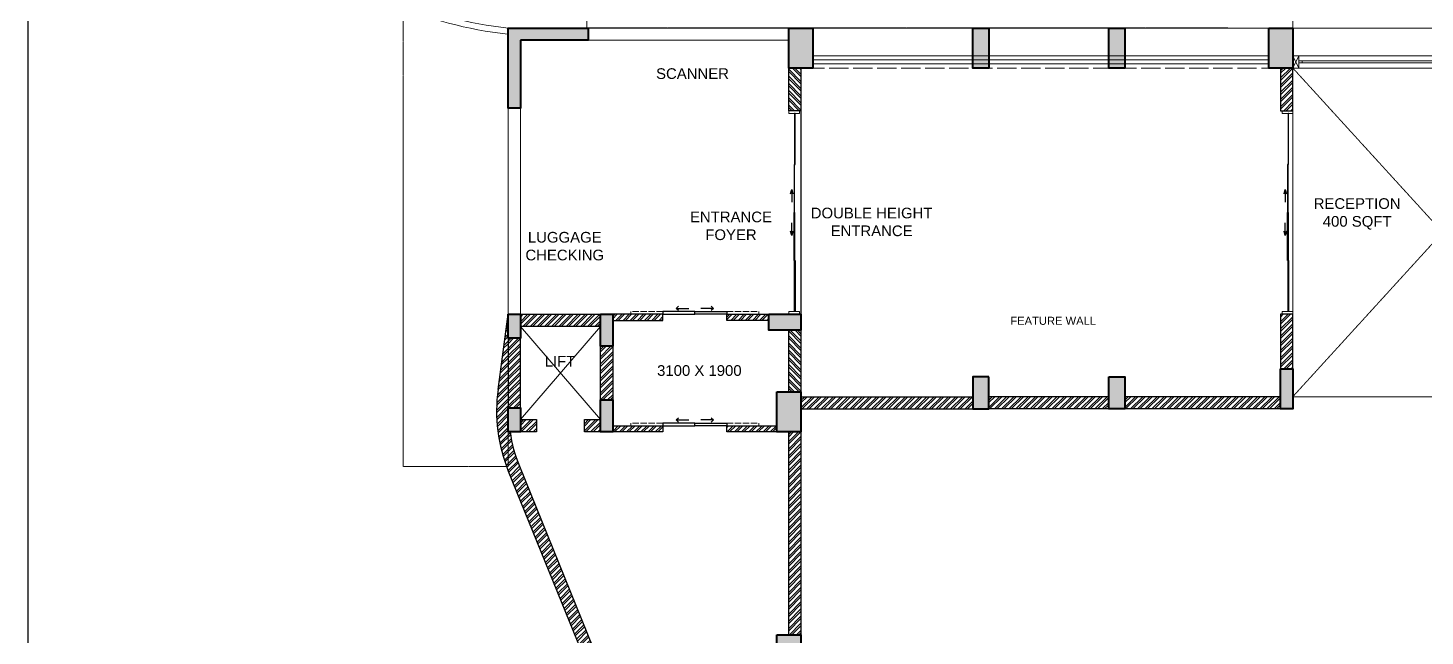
# Model space of a CAD drawing. Header units: millimetres. Extents: x 149548 to 2069915, y -1587483 to -1219800.
# Drawn here: x 1813602 to 1839794, y -1375062 to -1363664 of the extents above; entities that cross this region are included whole.
import ezdxf
from ezdxf import colors
from ezdxf.entities.mleader import LeaderData, LeaderLine
from ezdxf.math import Vec2, Vec3

# ---------------------------------------------------------------- set-up
doc = ezdxf.new("R2010")
doc.units = ezdxf.units.MM
doc.header["$MEASUREMENT"] = 0
for name, pattern in [('ACAD_ISO02W100', [15, 12, -3]), ('DASHED', [0.75, 0.5, -0.25]), ('HIDDEN', [0.375, 0.25, -0.125])]:
    doc.linetypes.add(name, pattern=pattern)
for name, color, linetype, lineweight in [('BRICK WALL_MOFA', 8, 'Continuous', 30), ('CONCRETE_MOFA', 230, 'Continuous', 40), ('DIMENSION_MOFA', 62, 'HIDDEN', 15), ('DOOR FRAME_MOFA', 42, 'Continuous', 15), ('ELEV_09_MOFA', 37, 'Continuous', 9), ('ELEV_GRADE 2_MOFA', 37, 'Continuous', 9), ('NEW BLOCK WORK', 126, 'Continuous', 30), ('OVERHEAD LINES_MOFA', 252, 'ACAD_ISO02W100', 9), ('PARTITION HIGH_MOFA', 215, 'Continuous', 15), ('STAIRS_MOFA', 1, 'Continuous', 13), ('TEXT_MOFA', 222, 'Continuous', 18)]:
    doc.layers.add(name, color=color, linetype=linetype, lineweight=lineweight)
for name, color, linetype, lineweight, true_color in [('DECK_MOFA', 7, 'Continuous', 5, 0x5a5148), ('HATCH SOLID_MOFA', 7, 'Continuous', 5, 0x9c9c9c), ('HATCH_LIGHT_MOFA', 7, 'Continuous', 5, 0x5b5b5b)]:
    doc.layers.add(name, color=color, linetype=linetype, lineweight=lineweight, true_color=true_color)
doc.layers.add('DOOR_MOFA', color=7, linetype='Continuous')
doc.layers.add('WINDOW FRAME_MOFA', color=19, linetype='Continuous', lineweight=15, transparency=0.4)
doc.styles.add('1-100', font='arial.ttf', dxfattribs={"height": 400})
doc.styles.get("Standard").update_dxf_attribs({"font": 'arial.ttf'})
doc.dimstyles.new('DIM 1-100 1', dxfattribs={"dimtxt": 200, "dimasz": 100, "dimexe": 50, "dimexo": 50, "dimgap": 50, "dimtad": 1, "dimdec": 1, "dimrnd": 5, "dimzin": 0, "dimdsep": 46, "dimtxsty": 'Standard', "dimblk": 'ARCHTICK', "dimcen": 100, "dimdle": 100, "dimclrd": 256, "dimclre": 256, "dimclrt": 256, "dimadec": 0, "dimazin": 0, "dimtfac": 1, "dimtdec": 1, "dimtix": 1, "dimtofl": 0, "dimtmove": 1, "dimatfit": 3, "dimldrblk": 'OPEN90', "dimfxl": 1, "dimtolj": 1, "dimtzin": 0, "dimlwd": -1, "dimlwe": -1, "dimarcsym": 0})
pattern_1 = [(45, (2044045.941464086, -1366866.450706865), (-67.35192090801866, 67.35192090801866), []), (45, (2044090.842764086, -1366866.450706865), (-67.35192090801866, 67.35192090801866), [])]
pattern_2 = [(45, (775405.5257870855, -352668.895670865), (-67.35192090801866, 67.35192090801866), []), (45, (775450.4270870856, -352668.895670865), (-67.35192090801866, 67.35192090801866), [])]

# ---------------------------------------------------------------- blocks, each defined once
blk = doc.blocks.new('AL FRAME 50X100_MOFA^-flat-19')
at = {"layer": 'WINDOW FRAME_MOFA'}
for p, q in [((0, 247.25), (-115, 17.25)), ((0, 17.25), (-115, 247.25))]:
    blk.add_line(p, q, dxfattribs=at)
blk.add_lwpolyline([(0, 247.25), (0, 17.25), (-115, 17.25), (-115, 247.25)], close=True, dxfattribs=at)
blk = doc.blocks.new('*U229')
at = {"layer": 'ELEV_GRADE 2_MOFA'}
blk.add_lwpolyline([(-11049.19621079997, -6753.34101003455), (-11106.69621079997, -6753.34101003455), (-11106.69621079997, -6711.941010034527), (-11049.19621079997, -6711.941010034527)], close=True, dxfattribs=at)
at = {"layer": 'WINDOW FRAME_MOFA'}
for points in [[(-11049.19621079997, -6617.64101003448), (-16439.19621079997, -6617.64101003448), (-16554.19621079997, -6617.64101003448), (-16554.19621079997, -6847.64101003448), (-16439.19621079997, -6847.64101003448), (-11049.19621079997, -6847.64101003448)], [(-16554.19621079997, -6617.64101003448), (-16439.19621079997, -6847.64101003448), (-16439.19621079997, -6617.64101003448), (-16554.19621079997, -6847.64101003448)], [(-16381.69621079997, -6711.941010034527), (-11106.69621079997, -6711.941010034527), (-11106.69621079997, -6753.34101003455), (-16381.69621079997, -6753.34101003455)]]:
    blk.add_lwpolyline(points, dxfattribs=at)
blk.add_lwpolyline([(-16381.69621079997, -6753.34101003455), (-16439.19621079997, -6753.34101003455), (-16439.19621079997, -6711.941010034527), (-16381.69621079997, -6711.941010034527)], close=True, dxfattribs=at)
at = {"layer": 'DIMENSION_MOFA'}
blk.add_blockref('AL FRAME 50X100_MOFA^-flat-19', (-10934.19621079997, -6864.89101003448), dxfattribs=at)
blk = doc.blocks.new('_Open90')
at = {"color": 0, "linetype": 'ByBlock', "lineweight": -2}
for p, q in [((0, 0), (-1, 0)), ((-0.5, 0.5), (0, 0)), ((0, 0), (-0.5, -0.5))]:
    blk.add_line(p, q, dxfattribs=at)
blk = doc.blocks.new('_Open30')
at = {"color": 0, "linetype": 'ByBlock', "lineweight": -2}
for p, q in [((-1, 0.26794919), (0, 0)), ((0, 0), (-1, -0.26794919)), ((0, 0), (-1, 0))]:
    blk.add_line(p, q, dxfattribs=at)
blk = doc.blocks.new('_ArchTick')
at = {"color": 0, "linetype": 'ByBlock', "const_width": 0.15}
blk.add_lwpolyline([(-0.5, -0.5), (0.5, 0.5)], dxfattribs=at)
blk = doc.blocks.new('STRS 4_03')
at = {"layer": 'STAIRS_MOFA'}
for p, q in [((169.7915795680601, 12945.9245384332), (-947.0683385282755, 14092.17535486096)), ((-40.60215130273718, 12732.12240644498), (-1204.761172888102, 13830.27887648041)), ((-241.8002963259351, 12509.64407376933), (-1451.188719986705, 13557.75580167875)), ((-433.4453966931906, 12278.88466948329), (-1685.913179404335, 13275.09029189812)), ((-615.1969550766516, 12040.25403620885), (-1908.517542295041, 12982.78452751762)), ((-786.7320407181978, 11794.17600285634), (-2118.606332241325, 12681.35781568394)), ((-947.745863375836, 11541.08763250487), (-2315.806307852385, 12371.34566771577)), ((-1097.952315117582, 11281.43844674784), (-2499.767125859391, 12053.29884772538)), ((-1882.741570472484, 9025.459626534488), (-3460.812748580589, 9290.00425171433)), ((-1926.113516145851, 8728.637239699368), (-3513.90800045291, 8926.443725120625)), ((-1956.938989314134, 8430.249857781571), (-3551.635560674127, 8560.968700709636)), ((-1992.794583590701, 8131.526764065493), (-3573.92840288335, 8194.228477316326)), ((-1983.412099113688, 7830.895610024454), (-3580.74692186655, 7826.874601514079)), ((-1973.699704644969, 7531.006904493785), (-3572.079003919614, 7459.559710083297)), ((-1954.014541875455, 7231.674168454367), (-3547.940048368415, 7092.936370547046)), ((-1921.732722436311, 6933.435902251629), (-3508.372940210742, 6727.655921821948)), ((-1221.501371609978, 4649.677195459371), (-2650.533934686449, 3930.600692854263)), ((-1081.059284009039, 4384.593741504941), (-2478.502406493062, 3605.946237200755)), ((-929.5704247117974, 4125.663523903), (-2292.942676629638, 3288.829619974713)), ((-767.3038663418265, 3873.346663340693), (-2094.18440843327, 2979.814227005467)), ((-594.547838385799, 3628.091536023538), (-1882.580713617965, 2679.449051578646)), ((-411.6092154934304, 3390.33397629275), (-1658.507524937624, 2388.267719102209)), ((-218.8129725857871, 3160.496501500136), (-1422.362928309012, 2106.787539069308)), ((-16.50160773249809, 2938.987560512498), (-1174.566455578315, 1835.508586014621))]:
    blk.add_line(p, q, dxfattribs=at)
blk.add_lwpolyline([(2879.156628150376, -5.496944434242323, -0.1580591105623206), (-1091.144344578148, 1749.158467911417, -0.4679398452102969), (249.1938490519533, 15067.04801624932), (184.721262349165, 15162.27556249464, 0.4678762651292949), (-1174.588827885105, 1670.004380337079, 0.1563204399848105), (2868.413410071982, -120.4969444344752)], format="xyb", dxfattribs=at)
at = {"layer": 'TEXT_MOFA', "insert": (-367.3654433088377, 13849.08294510539), "char_height": 200, "attachment_point": 1, "rotation": 314.2559445983412, "style": '1-100'}
blk.add_mtext_dynamic_manual_height_columns('UP', width=386.6787292337976, gutter_width=750, heights=[0], dxfattribs=at)
at = {"layer": 'TEXT_MOFA'}
blk.add_leader([(-1035.058370215585, 2889.300847697537), (-1987.27052644256, 4264.348953201785), (-2406.19125826261, 5449.604639303638), (-2808.236844466068, 7157.321307732607), (-2832.011547348462, 8164.806895560352), (-2728.530926024658, 9167.24602447974), (-2342.833245732938, 10365.49167560472), (-1849.345823194133, 11695.16705768241), (-1104.814815834281, 12812.88801815163), (-428.9037435158389, 13560.37492004002)], dimstyle='DIM 1-100 1', override={"dimasz": 500}, dxfattribs=at)

msp = doc.modelspace()

# ---------------------------------------------------------------- hatches: boundary and pattern name
at = {"layer": 'HATCH SOLID_MOFA', "transparency": 33554687}
h = msp.add_hatch(dxfattribs=at)
h.set_pattern_fill('ANSI32', color=256, scale=10, angle=270)
h.set_pattern_definition([(315, (2844455.999621708, -316286.3713957712), (67.35192090801867, 67.35192090801864), []), (315, (2844455.999621708, -316331.2726957712), (67.35192090801867, 67.35192090801864), [])])
h.paths.add_polyline_path([(1828094.524841943, -1364415.370450631), (1828094.524841943, -1365215.370450629), (1827864.524841943, -1365215.370450629), (1827864.524841943, -1364415.370450631)])
h = msp.add_hatch(dxfattribs=at)
h.set_pattern_fill('ANSI32', color=256, scale=10)
h.set_pattern_definition([(45, (1909558.473856151, -1883342.510487865), (-67.35192090801866, 67.35192090801866), []), (45, (1909603.375156151, -1883342.510487865), (-67.35192090801866, 67.35192090801866), [])])
h.paths.add_polyline_path([(1837314.524841944, -1364415.370450631), (1837084.524841944, -1364415.370450631), (1837084.524841176, -1365215.370450629), (1837314.524841176, -1365215.370450629)])
h = msp.add_hatch(dxfattribs=at)
h.set_pattern_fill('ANSI32', color=256, scale=10)
h.set_pattern_definition(pattern_2)
h.paths.add_polyline_path([(1822414.503056082, -1370439.066973522, 0.1306531137478463), (1822607.975152515, -1371968.400921527), (1823982.112092443, -1375352.966708439, 0.3368929458438594), (1825231.277906086, -1376093.670277131), (1827864.524841944, -1375790.370244161), (1827644.524841998, -1375790.370450602), (1827644.524841998, -1375584.18942607), (1825204.960272941, -1375865.180929051, -0.3368929458447475), (1824195.217906912, -1375266.445544357), (1822821.080578977, -1371881.87880174, -0.06067355341090133), (1822645.993965434, -1371235.370450629), (1822604.524841944, -1371235.370450629), (1822604.524841944, -1370785.370450629), (1822604.524841944, -1369480.370450629), (1822604.524841944, -1369029.443530665)])
h = msp.add_hatch(dxfattribs=at)
h.set_pattern_fill('ANSI32', color=256, scale=10)
h.set_pattern_definition(pattern_2)
h.paths.add_polyline_path([(1822834.524841943, -1369030.370450629), (1824334.524841944, -1369030.370450629), (1824334.524841944, -1369260.370450629), (1822834.524841943, -1369260.370450629)])
h = msp.add_hatch(dxfattribs=at)
h.set_pattern_fill('ANSI32', color=256, scale=10)
h.set_pattern_definition(pattern_1)
h.paths.add_polyline_path([(1826704.524841922, -1371235.370450629), (1826704.524841959, -1371120.370450629), (1827644.524841998, -1371120.370450629), (1827644.524841938, -1371235.370450629)])
h.paths.add_polyline_path([(1824564.524841943, -1371235.370450629), (1824564.52484198, -1371120.370450629), (1825504.524841959, -1371120.370450629), (1825504.524841959, -1371235.370450629)])
h.paths.add_polyline_path([(1826704.524841904, -1369145.370450629), (1826704.524841941, -1369030.370450629), (1827494.524841943, -1369030.370450629), (1827494.524841943, -1369145.370450629)])
h.paths.add_polyline_path([(1824564.524841998, -1369030.370450629), (1825504.524841959, -1369030.370450629), (1825504.524841959, -1369145.370450629), (1824564.524841998, -1369145.370450629)])
h = msp.add_hatch(dxfattribs=at)
h.set_pattern_fill('ANSI32', color=256, scale=10)
h.set_pattern_definition([(45, (1909558.473856151, -1888182.510487853), (-67.35192090801866, 67.35192090801866), []), (45, (1909603.375156151, -1888182.510487853), (-67.35192090801866, 67.35192090801866), [])])
h.paths.add_polyline_path([(1837314.524841944, -1369030.370450608), (1837084.524841944, -1369030.370450608), (1837084.524841176, -1370055.370450617), (1837314.524841176, -1370055.370450617)])
h = msp.add_hatch(dxfattribs=at)
h.set_pattern_fill('ANSI32', color=256, scale=10)
h.set_pattern_definition(pattern_2)
h.paths.add_polyline_path([(1822834.524841944, -1369480.370450629), (1822604.524841944, -1369480.370450629), (1822604.524841944, -1370785.370450629), (1822834.524841944, -1370785.370450629)])
h = msp.add_hatch(dxfattribs=at)
h.set_pattern_fill('ANSI32', color=256, scale=10, angle=270)
h.set_pattern_definition([(315, (2844455.999621708, -321556.3713957728), (67.35192090801867, 67.35192090801864), []), (315, (2844455.999621708, -321601.2726957729), (67.35192090801867, 67.35192090801864), [])])
h.paths.add_polyline_path([(1828094.524841943, -1369330.370450631), (1828094.524841943, -1370485.370450631), (1827864.524841943, -1370485.370450631), (1827864.524841943, -1369330.370450631)])
h = msp.add_hatch(dxfattribs=at)
h.set_pattern_fill('ANSI32', color=256, scale=10)
h.set_pattern_definition(pattern_2)
h.paths.add_polyline_path([(1824334.524841943, -1369630.370450631), (1824334.524841079, -1370635.370450631), (1824564.524841128, -1370635.370450631), (1824564.524841998, -1369630.370450631)])
h = msp.add_hatch(dxfattribs=at)
h.set_pattern_fill('ANSI32', color=256, scale=10)
h.set_pattern_definition([(45, (775405.5257870855, -352668.8956708648), (-67.35192090801866, 67.35192090801866), []), (45, (775450.4270870856, -352668.8956708648), (-67.35192090801866, 67.35192090801866), [])])
h.paths.add_polyline_path([(1831314.524841943, -1370805.370450572), (1831314.524841943, -1370575.370450572), (1828094.524841999, -1370575.370450629), (1828094.524841999, -1370805.370450629)])
h = msp.add_hatch(dxfattribs=at)
h.set_pattern_fill('ANSI32', color=256, scale=10)
h.set_pattern_definition(pattern_1)
h.paths.add_polyline_path([(1831614.524859149, -1370805.370450628), (1831614.524859149, -1370575.370450629), (1833864.524841944, -1370575.370450629), (1833864.524841944, -1370805.370450628)])
h = msp.add_hatch(dxfattribs=at)
h.set_pattern_fill('ANSI32', color=256, scale=10)
h.set_pattern_definition([(45, (2046595.94144688, -1366866.450706865), (-67.35192090801866, 67.35192090801866), []), (45, (2046640.84274688, -1366866.450706865), (-67.35192090801866, 67.35192090801866), [])])
h.paths.add_polyline_path([(1834164.524841944, -1370805.370450628), (1834164.524841944, -1370575.370450629), (1837084.450830092, -1370575.370450629), (1837084.450830092, -1370805.370450629)])
at = {"layer": 'HATCH SOLID_MOFA'}
h = msp.add_hatch(dxfattribs=at)
h.set_pattern_fill('ANSI32', color=256, scale=10)
h.set_pattern_definition([(45, (637615.1808820425, -352668.895670865), (-67.35192090801866, 67.35192090801866), []), (45, (637660.0821820425, -352668.895670865), (-67.35192090801866, 67.35192090801866), [])])
h.paths.add_polyline_path([(1824034.524841944, -1371005.37045063), (1824034.524841944, -1371235.37045063), (1824334.524841944, -1371235.370450629), (1824334.524841944, -1371005.370450629)])
h.paths.add_polyline_path([(1823134.524841944, -1371235.370450629), (1823134.524841944, -1371005.370450629), (1822834.524841943, -1371005.370450629), (1822834.524841944, -1371235.370450629)])
at = {"layer": 'HATCH SOLID_MOFA', "transparency": 33554687}
h = msp.add_hatch(dxfattribs=at)
h.set_pattern_fill('ANSI32', color=256, scale=10)
h.set_pattern_definition(pattern_2)
h.paths.add_polyline_path([(1827864.524841944, -1371235.370450629), (1828094.524841944, -1371235.370450629), (1828094.524841944, -1375040.370450629), (1827864.524841944, -1375040.370450629)])
at = {"layer": 'HATCH_LIGHT_MOFA'}
h = msp.add_hatch(color=256, dxfattribs=at)
h.dxf.hatch_style = 1
h.paths.add_polyline_path([(1822834.524841998, -1363895.370450631), (1822834.524841998, -1365165.370450631), (1822604.524841944, -1365165.370450631), (1822604.524841944, -1363665.370450629), (1824104.524841998, -1363665.370450629), (1824104.524841998, -1363895.370450631)])
h.paths.add_polyline_path([(1842934.524841998, -1380785.370450631), (1843164.524841998, -1380785.370450631), (1843164.524841998, -1384010.370450631), (1842934.524841998, -1384010.370450631)])
h.paths.add_polyline_path([(1834564.524841998, -1380785.370450631), (1834794.524841943, -1380785.370450631), (1834794.524841943, -1384010.370450631), (1834564.524841998, -1384010.370450631)])
h.paths.add_polyline_path([(1878494.524841998, -1363665.370450631), (1878724.524841943, -1363665.370450631), (1878724.524841943, -1366125.370450631), (1878494.524841998, -1366125.370450631)])
h.paths.add_polyline_path([(1860494.524841998, -1370055.370450631), (1860945.083777246, -1370055.370450631), (1860945.083777246, -1370805.370450631), (1860494.524841998, -1370805.370450631)])
h.paths.add_polyline_path([(1860494.524841998, -1363665.370450629), (1860944.524841998, -1363665.370450629), (1860944.524841998, -1364415.370450631), (1860494.524841944, -1364415.370450631)])
h.paths.add_polyline_path([(1847268.3828973, -1363665.370450631), (1847718.3828973, -1363665.370450631), (1847718.3828973, -1364415.370450631), (1847268.3828973, -1364415.370450631)])
h.paths.add_polyline_path([(1860494.524841944, -1381275.37045069), (1860494.524841998, -1382025.37045069), (1860944.524841998, -1382025.37045069), (1860944.524841998, -1381275.370450746)])
h.paths.add_polyline_path([(1870054.524841998, -1363665.370450631), (1869604.524841998, -1363665.370450631), (1869604.524841998, -1364415.370450633), (1870054.524841998, -1364415.370450629)])
h.paths.add_polyline_path([(1870054.524841998, -1382025.370450635), (1869604.524841998, -1382025.370450635), (1869604.524841998, -1381275.370450692), (1870054.524841944, -1381275.370450692)])
h.paths.add_polyline_path([(1836864.524841998, -1363665.370450631), (1837314.524841998, -1363665.370450631), (1837314.524841998, -1364415.370450631), (1836864.524841998, -1364415.370450631)])
h.paths.add_polyline_path([(1827644.524841998, -1370485.370450631), (1828094.524841999, -1370485.370450631), (1828094.524841999, -1371235.370450631), (1827644.524841998, -1371235.370450631)])
h.paths.add_polyline_path([(1842934.524841998, -1363665.370450629), (1843384.524841998, -1363665.370450629), (1843384.524841998, -1364415.370450631), (1842934.524841998, -1364415.370450631)])
h.paths.add_polyline_path([(1851824.524841943, -1363665.370450631), (1852274.524841998, -1363665.370450631), (1852274.524841998, -1364415.370450631), (1851824.524841943, -1364415.370450631)])
h.paths.add_polyline_path([(1827864.524841943, -1363665.370450629), (1828314.524841998, -1363665.370450629), (1828314.524841998, -1364415.370450631), (1827864.524841943, -1364415.370450631)])
h.paths.add_polyline_path([(1852274.52484194, -1382025.370450634), (1851824.52484194, -1382025.370450634), (1851824.52484194, -1381275.37045069), (1852274.524841944, -1381275.37045069)])
h.paths.add_polyline_path([(1836864.524841998, -1375340.370450629), (1837314.524841998, -1375340.370450629), (1837314.524841998, -1376090.370450631), (1836864.524841998, -1376090.370450631)])
h.paths.add_polyline_path([(1827864.524841943, -1383260.370450631), (1828314.524841998, -1383260.370450631), (1828314.524841998, -1384010.370450631), (1827864.524841943, -1384010.370450631)])
h.paths.add_polyline_path([(1842934.524841998, -1375340.370450629), (1843384.524841998, -1375340.370450629), (1843384.524841998, -1376090.370450631), (1842934.524841998, -1376090.370450631)])
h.paths.add_polyline_path([(1827644.524841998, -1375040.370450631), (1828094.524841998, -1375040.370450631), (1828094.524841998, -1375790.370450601), (1827644.524841998, -1375790.370450601)], flags=17)
h.paths.add_polyline_path([(1851824.524841998, -1375340.370450629), (1852274.524841944, -1375340.370450629), (1852274.524841944, -1376090.370450631), (1851824.524841998, -1376090.370450631)])
h.paths.add_polyline_path([(1860494.524841944, -1375340.370450631), (1860944.524841998, -1375340.370450631), (1860944.524841998, -1376090.370450631), (1860494.524841944, -1376090.370450631)])
h.paths.add_polyline_path([(1869604.524841998, -1370055.370450631), (1870054.524841998, -1370055.370450631), (1870054.524841998, -1370805.370450631), (1869604.524841998, -1370805.370450631)])
h.paths.add_polyline_path([(1851824.524841998, -1370055.370450631), (1852274.524841944, -1370055.370450631), (1852274.524841944, -1370805.370450631), (1851824.524841998, -1370805.370450631)])
h.paths.add_polyline_path([(1869604.646461499, -1375340.370450629), (1870054.524841944, -1375340.370450629), (1870054.524841944, -1376090.370450631), (1869604.646461499, -1376090.370450631)])
h.paths.add_polyline_path([(1878494.491547478, -1370055.370450631), (1878869.524841998, -1370055.370450631), (1878869.524841998, -1370805.370450631), (1878494.491547478, -1370805.370450631)])
h.paths.add_polyline_path([(1878494.524841998, -1381275.37045069), (1878869.524841998, -1381275.37045069), (1878869.524841998, -1382025.370450688), (1878494.524841998, -1382025.370450688)])
h.paths.add_polyline_path([(1878494.524841943, -1375340.370450631), (1878869.524841998, -1375340.370450631), (1878869.524841998, -1376090.370450631), (1878494.524841943, -1376090.370450631)])
h.paths.add_polyline_path([(1833864.524841998, -1363665.370450629), (1834164.524841998, -1363665.370450629), (1834164.524841998, -1364415.370450631), (1833864.524841998, -1364415.370450631)])
h.paths.add_polyline_path([(1831314.524841998, -1363665.370450631), (1831614.524841998, -1363665.370450631), (1831614.524841998, -1364415.370450631), (1831314.524841998, -1364415.370450631)])
h.paths.add_polyline_path([(1827494.524841943, -1369030.370450629), (1828094.524841999, -1369030.370450629), (1828094.524841999, -1369330.370450631), (1827494.524841943, -1369330.370450631)])
h.paths.add_polyline_path([(1880894.524841943, -1365375.370450631), (1881124.524841998, -1365375.370450631), (1881124.524841998, -1366125.370450631), (1880894.524841943, -1366125.370450631)])
h.paths.add_polyline_path([(1880894.524841998, -1363665.370450629), (1881124.524841943, -1363665.370450629), (1881124.524841943, -1364415.370450631), (1880894.524841998, -1364415.370450631)])
h.paths.add_polyline_path([(1883294.524841996, -1378567.26611455), (1883524.524841996, -1378567.26611455), (1883524.524841996, -1379167.26611455), (1883294.524841996, -1379167.26611455)])
h.paths.add_polyline_path([(1883294.524841998, -1363665.370450629), (1883524.524841515, -1363665.370450629), (1883524.524841515, -1364265.370450631), (1883294.524841998, -1364265.370450631)])
h.paths.add_polyline_path([(1883294.524841998, -1381425.370450631), (1883524.524841998, -1381425.370450631), (1883524.524841998, -1382025.370450688), (1883294.524841998, -1382025.370450688)])
h.paths.add_polyline_path([(1883294.524841943, -1375340.370450631), (1883524.524841515, -1375340.370450631), (1883524.524841515, -1375940.370450631), (1883294.524841943, -1375940.370450631)])
h.paths.add_polyline_path([(1836714.524841997, -1385995.370450631), (1837314.524841943, -1385995.370450631), (1837314.524841943, -1386225.370450631), (1836714.524841997, -1386225.370450631)])
h.paths.add_polyline_path([(1842564.524841943, -1385995.370450688), (1843164.524841997, -1385995.370450688), (1843164.524841997, -1386225.370450629), (1842564.524841943, -1386225.370450629)])
h.paths.add_polyline_path([(1834564.524841943, -1385995.370450631), (1835164.524841997, -1385995.370450631), (1835164.524841997, -1386225.370450629), (1834564.524841943, -1386225.370450629)])
h.paths.add_polyline_path([(1827864.524841943, -1379155.170480596), (1828094.524841997, -1379155.170480596), (1828094.524841997, -1379755.170480596), (1827864.524841943, -1379755.170480596)])
h.paths.add_polyline_path([(1883294.524841998, -1365525.370450631), (1883524.524841515, -1365525.370450631), (1883524.524841515, -1366125.390349214), (1883294.524841998, -1366125.390349214)])
h.paths.add_polyline_path([(1837084.524841943, -1383410.370450631), (1837314.524841998, -1383410.370450631), (1837314.524841998, -1384010.370450631), (1837084.524841943, -1384010.370450631)])
h.paths.add_polyline_path([(1840414.524841997, -1385995.370450631), (1841014.524841943, -1385995.370450631), (1841014.524841943, -1386225.370450631), (1840414.524841997, -1386225.370450631)])
h.paths.add_polyline_path([(1883294.524841998, -1370205.370450629), (1883524.524841998, -1370205.370450629), (1883524.524841998, -1370805.370450631), (1883294.524841998, -1370805.370450631)])
h.paths.add_polyline_path([(1878494.524841943, -1378567.26611455), (1878724.524841996, -1378567.26611455), (1878724.524841996, -1379167.26611455), (1878494.524841943, -1379167.26611455)])
h.paths.add_polyline_path([(1824334.524841998, -1369030.370450629), (1824564.524841998, -1369030.370450629), (1824564.524841998, -1369630.370450631), (1824334.524841998, -1369630.370450631)])
h.paths.add_polyline_path([(1824334.524841943, -1370635.370450631), (1824564.524841943, -1370635.370450631), (1824564.524841943, -1371235.370450631), (1824334.524841943, -1371235.370450631)])
h.paths.add_polyline_path([(1840414.524841943, -1383410.370450628), (1841014.524841997, -1383410.370450628), (1841014.524841997, -1383640.37045063), (1840414.524841943, -1383640.37045063)])
h.paths.add_polyline_path([(1822604.399890142, -1369030.370450631), (1822834.524841943, -1369030.370450631), (1822834.524841943, -1369480.370450631), (1822604.399890142, -1369480.370450631)])
h.paths.add_polyline_path([(1822604.524841943, -1370785.370450631), (1822834.524841998, -1370785.370450631), (1822834.524841998, -1371235.370450631), (1822604.524841943, -1371235.370450631)])
h.paths.add_polyline_path([(1831614.524859149, -1370205.370450629), (1831314.524859149, -1370205.370450629), (1831314.524859149, -1370805.370450629), (1831614.524859149, -1370805.370450629)])
h.paths.add_polyline_path([(1833864.524841944, -1370205.370450629), (1834164.524841944, -1370205.370450629), (1834164.524841944, -1370805.370450629), (1833864.524841944, -1370805.370450629)])
h.paths.add_polyline_path([(1842934.524841944, -1370805.370450629), (1843234.524841944, -1370805.370450629), (1843234.524841944, -1370055.370450629), (1842934.524841944, -1370055.370450629)])
h.paths.add_polyline_path([(1837084.450830092, -1370055.370450617), (1837314.524841944, -1370055.370450617), (1837314.524841944, -1370805.370450629), (1837084.450830092, -1370805.370450629)])

# ---------------------------------------------------------------- linework, layer by layer
msp.add_line((1828094.524841943, -1365215.370450629), (1828094.524841999, -1369030.370450629))
at = {"layer": 'BRICK WALL_MOFA'}
for p, q in [((1831314.524841943, -1370205.370450629), (1831314.524841943, -1370435.370450629)), ((1828094.524841999, -1370575.370450629), (1831314.524841943, -1370575.370450629)), ((1833864.524841944, -1370575.370450629), (1831614.524859149, -1370575.370450629)), ((1837084.450830092, -1370575.370450629), (1834164.524841944, -1370575.370450629)), ((1828094.524841999, -1370805.370450629), (1831314.524841943, -1370805.370450629)), ((1833864.524841944, -1370805.370450628), (1831614.524859149, -1370805.370450628)), ((1837084.450830092, -1370805.370450628), (1834164.524841944, -1370805.370450628)), ((1824334.524841944, -1371005.370450629), (1824334.524841944, -1371235.370450629))]:
    msp.add_line(p, q, dxfattribs=at)
for points in [[(1828314.524841998, -1363895.370450629), (1828314.524841998, -1363665.370450629), (1828314.524847883, -1363665.370450629)], [(1822414.503056047, -1370439.066973768), (1822604.524841944, -1369029.443530665)], [(1824334.524841944, -1371235.370450629), (1824034.524841944, -1371235.370450629), (1824034.524841944, -1371005.370450629), (1824334.524841944, -1371005.370450629)], [(1825504.524841959, -1371235.370450629), (1824564.524841906, -1371235.370450629), (1824564.524841943, -1371120.370450629), (1825504.524841959, -1371120.370450629), (1825504.524841959, -1371235.370450629)], [(1826704.524841922, -1371235.370450629), (1826704.524841922, -1371120.370450629), (1827644.524842012, -1371120.370450629), (1827644.524841938, -1371235.370450629), (1826704.524841922, -1371235.370450629)]]:
    msp.add_lwpolyline(points, dxfattribs=at)
for points in [[(1827864.524841943, -1365215.370450629), (1827864.524841943, -1364415.370450631), (1828094.524841943, -1364415.370450631), (1828094.524841943, -1365215.370450629)], [(1837314.524841944, -1364415.370450631), (1837084.524841944, -1364415.370450631), (1837084.524841176, -1365215.370450629), (1837314.524841176, -1365215.370450629)], [(1824334.524841944, -1369260.370450629), (1822834.524841943, -1369260.370450629), (1822834.524841943, -1369030.370450629), (1824334.524841944, -1369030.370450629)], [(1825504.524841959, -1369030.370450629), (1824564.524841997, -1369030.370450629), (1824564.524841997, -1369145.370450629), (1825504.524841959, -1369145.370450629)], [(1826704.524841922, -1369030.370450629), (1827494.524841943, -1369030.370450629), (1827494.524841943, -1369145.370450629), (1826704.524841922, -1369145.370450629)], [(1837314.524841944, -1369030.370450608), (1837084.524841944, -1369030.370450608), (1837084.524841176, -1370055.370450617), (1837314.524841176, -1370055.370450617)], [(1822604.49280302, -1370785.370450631), (1822834.524841944, -1370785.370450631), (1822834.524841944, -1369480.370450631), (1822604.399890142, -1369480.370450631)], [(1827864.524841943, -1370485.370450631), (1827864.524841999, -1369330.370450631), (1828094.524841999, -1369330.370450631), (1828094.524841943, -1370485.370450631)], [(1824564.524841103, -1370635.370450631), (1824334.524841103, -1370635.370450631), (1824334.524841943, -1369630.370450631), (1824564.524841943, -1369630.370450631)], [(1823134.524841944, -1371235.370450629), (1822834.524841944, -1371235.370450629), (1822834.524841944, -1371005.370450629), (1823134.524841944, -1371005.370450629)], [(1827864.524841944, -1375040.370450631), (1827864.524841944, -1371235.370450631), (1828094.524841999, -1371235.370450631), (1828094.524841953, -1375040.370450631)]]:
    msp.add_lwpolyline(points, close=True, dxfattribs=at)
msp.add_lwpolyline([(1822414.50305604, -1370439.066973834, 0.130653113720757), (1822607.975152515, -1371968.400921527), (1823982.112092443, -1375352.966708439, 0.3368929458441801), (1825231.277906086, -1376093.670277131), (1827864.523049624, -1375790.370450602), (1827644.524841998, -1375790.370450602), (1827644.524841998, -1375584.18942607), (1825204.960272941, -1375865.180929051, -0.3368929458449012), (1824195.217906912, -1375266.445544357), (1822821.080578977, -1371881.87880174, -0.06067355342453079), (1822645.993965415, -1371235.370450496)], format="xyb", dxfattribs=at)
at = {"layer": 'CONCRETE_MOFA'}
for points in [[(1822834.524841998, -1363895.370450631), (1822834.524841998, -1365165.370450631), (1822604.524841944, -1365165.370450631), (1822604.524841944, -1363665.370450629), (1824104.524841998, -1363665.370450629), (1824104.524841998, -1363895.370450631)], [(1827864.524841943, -1363665.370450629), (1828314.524841998, -1363665.370450629), (1828314.524841998, -1364415.370450631), (1827864.524841943, -1364415.370450631)], [(1831314.524841998, -1363665.370450631), (1831614.524841998, -1363665.370450631), (1831614.524841998, -1364415.370450631), (1831314.524841998, -1364415.370450631)], [(1833864.524841998, -1363665.370450629), (1834164.524841998, -1363665.370450629), (1834164.524841998, -1364415.370450631), (1833864.524841998, -1364415.370450631)], [(1836864.524841998, -1363665.370450631), (1837314.524841998, -1363665.370450631), (1837314.524841998, -1364415.370450631), (1836864.524841998, -1364415.370450631)], [(1822604.399890142, -1369030.370450631), (1822834.524841943, -1369030.370450631), (1822834.524841943, -1369480.370450631), (1822604.399890142, -1369480.370450631)], [(1824334.524841998, -1369030.370450629), (1824564.524841998, -1369030.370450629), (1824564.524841998, -1369630.370450631), (1824334.524841998, -1369630.370450631)], [(1827494.524841943, -1369030.370450629), (1828094.524841999, -1369030.370450629), (1828094.524841999, -1369330.370450631), (1827494.524841943, -1369330.370450631)], [(1837084.450830092, -1370055.370450617), (1837314.524841944, -1370055.370450617), (1837314.524841944, -1370805.370450629), (1837084.450830092, -1370805.370450629)], [(1831614.524859149, -1370205.370450629), (1831314.524859149, -1370205.370450629), (1831314.524859149, -1370805.370450629), (1831614.524859149, -1370805.370450629)], [(1833864.524841944, -1370205.370450629), (1834164.524841944, -1370205.370450629), (1834164.524841944, -1370805.370450629), (1833864.524841944, -1370805.370450629)], [(1827644.524841998, -1370485.370450631), (1828094.524841999, -1370485.370450631), (1828094.524841999, -1371235.370450631), (1827644.524841998, -1371235.370450631)], [(1822604.524841943, -1370785.370450631), (1822834.524841998, -1370785.370450631), (1822834.524841998, -1371235.370450631), (1822604.524841943, -1371235.370450631)], [(1824334.524841943, -1370635.370450631), (1824564.524841943, -1370635.370450631), (1824564.524841943, -1371235.370450631), (1824334.524841943, -1371235.370450631)], [(1827644.524841998, -1375040.370450631), (1828094.524841998, -1375040.370450631), (1828094.524841998, -1375790.370450601), (1827644.524841998, -1375790.370450601)]]:
    msp.add_lwpolyline(points, close=True, dxfattribs=at)
at = {"layer": 'DECK_MOFA'}
for p, q in [((1831314.524841944, -1363665.370450629), (1828314.524841998, -1363664.300076586)), ((1831614.524841998, -1363665.370450631), (1833864.524841998, -1363665.370450631)), ((1836864.524841998, -1364185.370451114), (1828314.524841998, -1364185.370451114))]:
    msp.add_line(p, q, dxfattribs=at)
msp.add_lwpolyline([(1829814.524841944, -1363665.370450629), (1824081.744086887, -1363665.370449727), (1824081.744086887, -1361853.303786398), (1843198.705550857, -1361853.303786398), (1843198.705550857, -1363665.370449727), (1829814.524841944, -1363665.370450629)], dxfattribs=at)
for points in [[(1824104.524841998, -1363895.370450631), (1827864.524841943, -1363895.370450631), (1827864.524841943, -1363665.370450629), (1824104.524841998, -1363665.370450629)], [(1822604.524841944, -1365165.370450631), (1822834.524841943, -1365165.370450631), (1822834.524841943, -1369030.370450629), (1822604.524841944, -1369030.370450629)]]:
    msp.add_lwpolyline(points, close=True, dxfattribs=at)
at = {"layer": 'DOOR FRAME_MOFA'}
for points in [[(1827864.524841943, -1365215.370450629), (1828064.524841943, -1365215.370450629), (1828064.524841943, -1365265.370450629), (1827864.524841943, -1365265.370450629)], [(1837114.52484189, -1365215.370450629), (1837314.52484189, -1365215.370450629), (1837314.52484189, -1365265.370450629), (1837114.52484189, -1365265.370450629)], [(1827864.524841943, -1368980.370450608), (1828064.524841943, -1368980.370450608), (1828064.524841943, -1369030.370450608), (1827864.524841943, -1369030.370450608)], [(1837114.52484189, -1368980.370450608), (1837314.52484189, -1368980.370450608), (1837314.52484189, -1369030.370450608), (1837114.52484189, -1369030.370450608)]]:
    msp.add_lwpolyline(points, close=True, dxfattribs=at)
at = {"layer": 'DOOR_MOFA'}
for points in [[(1827984.524841943, -1365265.370450629), (1827974.524841943, -1365265.370450629), (1827974.524841943, -1366222.870450618), (1827984.524841943, -1366222.870450618)], [(1837234.52484189, -1365265.370450629), (1837224.52484189, -1365265.370450629), (1837224.52484189, -1366222.870450618), (1837234.52484189, -1366222.870450618)], [(1827974.524841943, -1366222.870450618), (1827964.524841943, -1366222.870450618), (1827964.524841943, -1367122.870450618), (1827974.524841943, -1367122.870450618)], [(1837224.52484189, -1366222.870450618), (1837214.52484189, -1366222.870450618), (1837214.52484189, -1367122.870450618), (1837224.52484189, -1367122.870450618)], [(1827974.524841943, -1368022.870450618), (1827964.524841943, -1368022.870450618), (1827964.524841943, -1367122.870450618), (1827974.524841943, -1367122.870450618)], [(1837224.52484189, -1368022.870450618), (1837214.52484189, -1368022.870450618), (1837214.52484189, -1367122.870450618), (1837224.52484189, -1367122.870450618)], [(1827984.524841943, -1368980.370450608), (1827974.524841943, -1368980.370450608), (1827974.524841943, -1368022.870450618), (1827984.524841943, -1368022.870450618)], [(1837234.52484189, -1368980.370450608), (1837224.52484189, -1368980.370450608), (1837224.52484189, -1368022.870450618), (1837234.52484189, -1368022.870450618)], [(1825504.524841959, -1369030.370450629), (1826104.524841959, -1369030.370450629), (1826104.524841959, -1368980.370450629), (1825504.524841959, -1368980.370450629)], [(1826704.524841959, -1369030.370450629), (1826104.524841959, -1369030.370450629), (1826104.524841959, -1368980.370450629), (1826704.524841959, -1368980.370450629)], [(1825504.524841959, -1371120.370450629), (1826104.524841959, -1371120.370450629), (1826104.524841959, -1371070.370450629), (1825504.524841959, -1371070.370450629)], [(1826704.524841959, -1371120.370450629), (1826104.524841959, -1371120.370450629), (1826104.524841959, -1371070.370450629), (1826704.524841959, -1371070.370450629)]]:
    msp.add_lwpolyline(points, close=True, dxfattribs=at)
at = {"layer": 'ELEV_09_MOFA', "linetype": 'DASHED'}
msp.add_lwpolyline([(1837314.524842046, -1363665.370450123), (1822604.524841991, -1363663.620984043), (1822604.39989019, -1371883.370451391), (1820634.524841991, -1371883.370451391), (1820634.524841991, -1363665.370450123), (1820634.524841991, -1355414.81770332), (1837314.524842046, -1355414.81770332)], close=True, dxfattribs=at)
at = {"layer": 'HATCH_LIGHT_MOFA', "ltscale": 0.5}
for p, q in [((1824334.524841944, -1371005.370450629), (1822834.524841944, -1369260.370450629)), ((1822834.524841944, -1371005.370450629), (1824334.524841944, -1369260.370450629)), ((1824334.524841943, -1370532.870450629), (1824334.524841943, -1369732.870450629)), ((1824564.524841943, -1370532.870450629), (1824564.524841943, -1369732.870450629))]:
    msp.add_line(p, q, dxfattribs=at)
at = {"layer": 'NEW BLOCK WORK'}
msp.add_lwpolyline([(1813602.200077706, -1411021.049926906), (1911767.144229606, -1411021.049926906), (1911767.144229606, -1344327.067846148), (1813602.200077706, -1344327.067846148)], close=True, dxfattribs=at)
at = {"layer": 'OVERHEAD LINES_MOFA', "ltscale": 30}
msp.add_line((1837084.524841998, -1364415.370450631), (1828314.524841998, -1364415.370450631), dxfattribs=at)
at = {"layer": 'OVERHEAD LINES_MOFA', "ltscale": 0.05}
for p, q in [((1837314.524841998, -1364415.370450631), (1842934.524841944, -1370575.370450629)), ((1837314.524841944, -1370575.370450629), (1842934.524841998, -1364415.370450674))]:
    msp.add_line(p, q, dxfattribs=at)
at = {"layer": 'OVERHEAD LINES_MOFA', "ltscale": 0.05, "flags": 128}
msp.add_lwpolyline([(1842934.524841944, -1364415.370450566), (1842934.524841944, -1370575.370450629), (1837314.524841944, -1370575.370450629), (1837314.524841944, -1364415.370450566)], close=True, dxfattribs=at)
at = {"layer": 'OVERHEAD LINES_MOFA', "ltscale": 10}
for points in [[(1824904.524841959, -1369030.370450629), (1825504.524841959, -1369030.370450629), (1825504.524841959, -1368980.370450629), (1824904.524841959, -1368980.370450629)], [(1827304.524841885, -1369030.370450629), (1826704.524841885, -1369030.370450629), (1826704.524841885, -1368980.370450629), (1827304.524841885, -1368980.370450629)], [(1824904.524841996, -1371120.370450629), (1825504.524841996, -1371120.370450629), (1825504.524841996, -1371070.370450629), (1824904.524841996, -1371070.370450629)], [(1827304.524841922, -1371120.370450629), (1826704.524841922, -1371120.370450629), (1826704.524841922, -1371070.370450629), (1827304.524841922, -1371070.370450629)]]:
    msp.add_lwpolyline(points, close=True, dxfattribs=at)
at = {"layer": 'PARTITION HIGH_MOFA'}
msp.add_lwpolyline([(1836864.524841998, -1364262.870451113), (1828314.524841998, -1364262.870451113), (1828314.524841998, -1364337.870451113), (1836864.524841998, -1364337.870451113), (1836864.524841998, -1364262.870451113)], dxfattribs=at)

# ---------------------------------------------------------------- block references
at = {"layer": 'BRICK WALL_MOFA', "color": 3}
msp.add_blockref('STRS 4_03', (1819725.368187247, -1363659.873506195), dxfattribs=at)
at = {"layer": 'DIMENSION_MOFA'}
for p in [(1853868.721052743, -1357567.729440532), (1853868.721053172, -1357567.729440532)]:
    msp.add_blockref('*U229', p, dxfattribs=at)

# ---------------------------------------------------------------- texts
at = {"layer": 'TEXT_MOFA', "attachment_point": 1, "style": '1-100'}
for s, insert, char_height, width in [('\\pxqc;SCANNER', (1825278.544820423, -1364419.774631024), 200, 1564.749657799955), ('\\pxqc;RECEPTION \\P400 SQFT', (1837758.581319332, -1366855.988276965), 200, 1524.050453913864), ('\\pxqc;ENTRANCE FOYER', (1826067.94192795, -1367106.342498966), 200, 1428.24815070047), ('\\pxqc;DOUBLE HEIGHT ENTRANCE ', (1828025.390253363, -1367033.061083837), 200, 2785.881553586572), ('\\pxqc;LUGGAGE CHECKING', (1822631.178250349, -1367487.037666818), 200, 2068.561525269644), ('\\pxqc;FEATURE WALL', (1831884.02561171, -1369077.813981669), 150, 1876.915592540056), ('LIFT', (1823290.086063887, -1369810.947090821), 200, 5188.227426247206), ('\\pxqc;3100 X 1900', (1825326.238966902, -1369984.909423642), 200, 1725.512111205375)]:
    msp.add_mtext(s, dxfattribs=dict(at, insert=insert, char_height=char_height, width=width))

# ---------------------------------------------------------------- leaders
at = {"layer": 'OVERHEAD LINES_MOFA', "ltscale": 5}
ml = msp.add_multileader_mtext('Standard', dxfattribs=at)
ml.set_content('', color=256)
ml.set_leader_properties()
ml.set_arrow_properties(name='OPEN30')
ml.build(insert=Vec2(0, 0))
ml.multileader.update_dxf_attribs({"text_top_attachment_type": 0, "text_bottom_attachment_type": 0, "arrow_head_size": 80})
ctx = ml.context
ctx.base_point, ctx.arrow_head_size, ctx.plane_origin, ctx.plane_x_axis, ctx.plane_y_axis = Vec3(1827922.023926355, -1366931.16446536), 80, Vec3(1827922.023926355, -1366543.121236767), Vec3(6.123233995736766e-17, 1), Vec3(-1, 6.123233995736766e-17)
ctx.text_align_type = 2
notes = []
notes.append((ctx, [(0, (1, 1, 0), (1827922.023926355, -1366919.16446536), (-6.123233995736766e-17, -1), 8, [(0, [(1827922.023926355, -1366690.667807524)], 256, [])])]))
ctx.mtext.insert, ctx.mtext.text_direction, ctx.mtext.rotation, ctx.mtext.alignment, ctx.mtext.flow_direction = Vec3(1827922.023926355, -1366929.16446536), Vec3(6.123233995736766e-17, 1), 1.570796326794897, 3, 5
ml = msp.add_multileader_mtext('Standard', dxfattribs=at)
ml.set_content('', color=256)
ml.set_leader_properties()
ml.set_arrow_properties(name='OPEN30')
ml.build(insert=Vec2(0, 0))
ml.multileader.update_dxf_attribs({"text_top_attachment_type": 0, "text_bottom_attachment_type": 0, "arrow_head_size": 80})
ctx = ml.context
ctx.base_point, ctx.arrow_head_size, ctx.plane_origin, ctx.plane_x_axis, ctx.plane_y_axis = Vec3(1837172.023926356, -1366931.16446536), 80, Vec3(1837172.023926356, -1366543.121236767), Vec3(6.123233995736766e-17, 1), Vec3(-1, 6.123233995736766e-17)
ctx.text_align_type = 2
notes.append((ctx, [(0, (1, 1, 0), (1837172.023926356, -1366919.16446536), (-6.123233995736766e-17, -1), 8, [(0, [(1837172.023926356, -1366690.667807524)], 256, [])])]))
ctx.mtext.insert, ctx.mtext.text_direction, ctx.mtext.rotation, ctx.mtext.alignment, ctx.mtext.flow_direction = Vec3(1837172.023926356, -1366929.16446536), Vec3(6.123233995736766e-17, 1), 1.570796326794897, 3, 5
ml = msp.add_multileader_mtext('Standard', dxfattribs=at)
ml.set_content('', color=256)
ml.set_leader_properties()
ml.set_arrow_properties(name='OPEN30')
ml.build(insert=Vec2(0, 0))
ml.multileader.update_dxf_attribs({"text_top_attachment_type": 0, "text_bottom_attachment_type": 0, "arrow_head_size": 80})
ctx = ml.context
ctx.base_point, ctx.arrow_head_size, ctx.plane_origin, ctx.plane_x_axis, ctx.plane_y_axis = Vec3(1827922.023926355, -1367318.576435877), 80, Vec3(1827922.023926355, -1367702.61966447), Vec3(-6.123233995736766e-17, 1), Vec3(-1, -6.123233995736766e-17)
notes.append((ctx, [(0, (1, 1, 0), (1827922.023926355, -1367326.576435877), (-6.123233995736766e-17, 1), 8, [(0, [(1827922.023926355, -1367555.073093713)], 256, [])])]))
ctx.mtext.insert, ctx.mtext.text_direction, ctx.mtext.rotation, ctx.mtext.flow_direction = Vec3(1827922.023926355, -1367316.576435877), Vec3(-6.123233995736766e-17, 1), 1.570796326794897, 5
ml = msp.add_multileader_mtext('Standard', dxfattribs=at)
ml.set_content('', color=256)
ml.set_leader_properties()
ml.set_arrow_properties(name='OPEN30')
ml.build(insert=Vec2(0, 0))
ml.multileader.update_dxf_attribs({"text_top_attachment_type": 0, "text_bottom_attachment_type": 0, "arrow_head_size": 80})
ctx = ml.context
ctx.base_point, ctx.arrow_head_size, ctx.plane_origin, ctx.plane_x_axis, ctx.plane_y_axis = Vec3(1837172.023926356, -1367318.576435877), 80, Vec3(1837172.023926356, -1367702.61966447), Vec3(-6.123233995736766e-17, 1), Vec3(-1, -6.123233995736766e-17)
notes.append((ctx, [(0, (1, 1, 0), (1837172.023926356, -1367326.576435877), (-6.123233995736766e-17, 1), 8, [(0, [(1837172.023926356, -1367555.073093713)], 256, [])])]))
ctx.mtext.insert, ctx.mtext.text_direction, ctx.mtext.rotation, ctx.mtext.flow_direction = Vec3(1837172.023926356, -1367316.576435877), Vec3(-6.123233995736766e-17, 1), 1.570796326794897, 5
ml = msp.add_multileader_mtext('Standard', dxfattribs=at)
ml.set_content('', color=256)
ml.set_leader_properties()
ml.set_arrow_properties(name='OPEN90')
ml.build(insert=Vec2(0, 0))
ml.multileader.update_dxf_attribs({"text_top_attachment_type": 0, "text_bottom_attachment_type": 0, "arrow_head_size": 80})
ctx = ml.context
ctx.base_point, ctx.arrow_head_size, ctx.plane_origin = Vec3(1825993.634647425, -1368921.831471024), 80, Vec3(1825609.591418832, -1368921.831471024)
notes.append((ctx, [(0, (1, 1, 0), (1825985.634647425, -1368921.831471024), (1, 0), 8, [(0, [(1825757.137989589, -1368921.831471024)], 256, [])])]))
ctx.mtext.insert, ctx.mtext.flow_direction = Vec3(1825995.634647425, -1368921.831471024), 5
ml = msp.add_multileader_mtext('Standard', dxfattribs=at)
ml.set_content('', color=256)
ml.set_leader_properties()
ml.set_arrow_properties(name='OPEN90')
ml.build(insert=Vec2(0, 0))
ml.multileader.update_dxf_attribs({"text_top_attachment_type": 0, "text_bottom_attachment_type": 0, "arrow_head_size": 80})
ctx = ml.context
ctx.base_point, ctx.arrow_head_size, ctx.plane_origin = Vec3(1826211.415036494, -1368921.831471024), 80, Vec3(1826599.458265087, -1368921.831471024)
ctx.text_align_type = 2
notes.append((ctx, [(0, (1, 1, 0), (1826223.415036494, -1368921.831471024), (-1, 0), 8, [(0, [(1826451.91169433, -1368921.831471024)], 256, [])])]))
ctx.mtext.insert, ctx.mtext.alignment, ctx.mtext.flow_direction = Vec3(1826213.415036494, -1368921.831471024), 3, 5
ml = msp.add_multileader_mtext('Standard', dxfattribs=at)
ml.set_content('', color=256)
ml.set_leader_properties()
ml.set_arrow_properties(name='OPEN90')
ml.build(insert=Vec2(0, 0))
ml.multileader.update_dxf_attribs({"text_top_attachment_type": 0, "text_bottom_attachment_type": 0, "arrow_head_size": 80})
ctx = ml.context
ctx.base_point, ctx.arrow_head_size, ctx.plane_origin = Vec3(1825993.634647425, -1371011.831471024), 80, Vec3(1825609.591418833, -1371011.831471024)
notes.append((ctx, [(0, (1, 1, 0), (1825985.634647425, -1371011.831471024), (1, 0), 8, [(0, [(1825757.137989589, -1371011.831471024)], 256, [])])]))
ctx.mtext.insert, ctx.mtext.flow_direction = Vec3(1825995.634647425, -1371011.831471024), 5
ml = msp.add_multileader_mtext('Standard', dxfattribs=at)
ml.set_content('', color=256)
ml.set_leader_properties()
ml.set_arrow_properties(name='OPEN90')
ml.build(insert=Vec2(0, 0))
ml.multileader.update_dxf_attribs({"text_top_attachment_type": 0, "text_bottom_attachment_type": 0, "arrow_head_size": 80})
ctx = ml.context
ctx.base_point, ctx.arrow_head_size, ctx.plane_origin = Vec3(1826211.415036495, -1371011.831471024), 80, Vec3(1826599.458265087, -1371011.831471024)
ctx.text_align_type = 2
notes.append((ctx, [(0, (1, 1, 0), (1826223.415036495, -1371011.831471024), (-1, 0), 8, [(0, [(1826451.911694331, -1371011.831471024)], 256, [])])]))
ctx.mtext.insert, ctx.mtext.alignment, ctx.mtext.flow_direction = Vec3(1826213.415036495, -1371011.831471024), 3, 5
for ctx, leaders in notes:
    for number, flags, end, landing, length, lines in leaders:
        leader = LeaderData()
        leader.index, (leader.has_last_leader_line, leader.has_dogleg_vector, leader.attachment_direction) = number, flags
        leader.last_leader_point, leader.dogleg_vector, leader.dogleg_length = Vec3(end), Vec3(landing), length
        for number, points, colour, breaks in lines:
            line = LeaderLine()
            line.index, line.vertices, line.color, line.breaks = number, Vec3.list(points), colors.encode_raw_color(colour), breaks
            leader.lines.append(line)
        ctx.leaders.append(leader)

doc.saveas('drawing.dxf')
